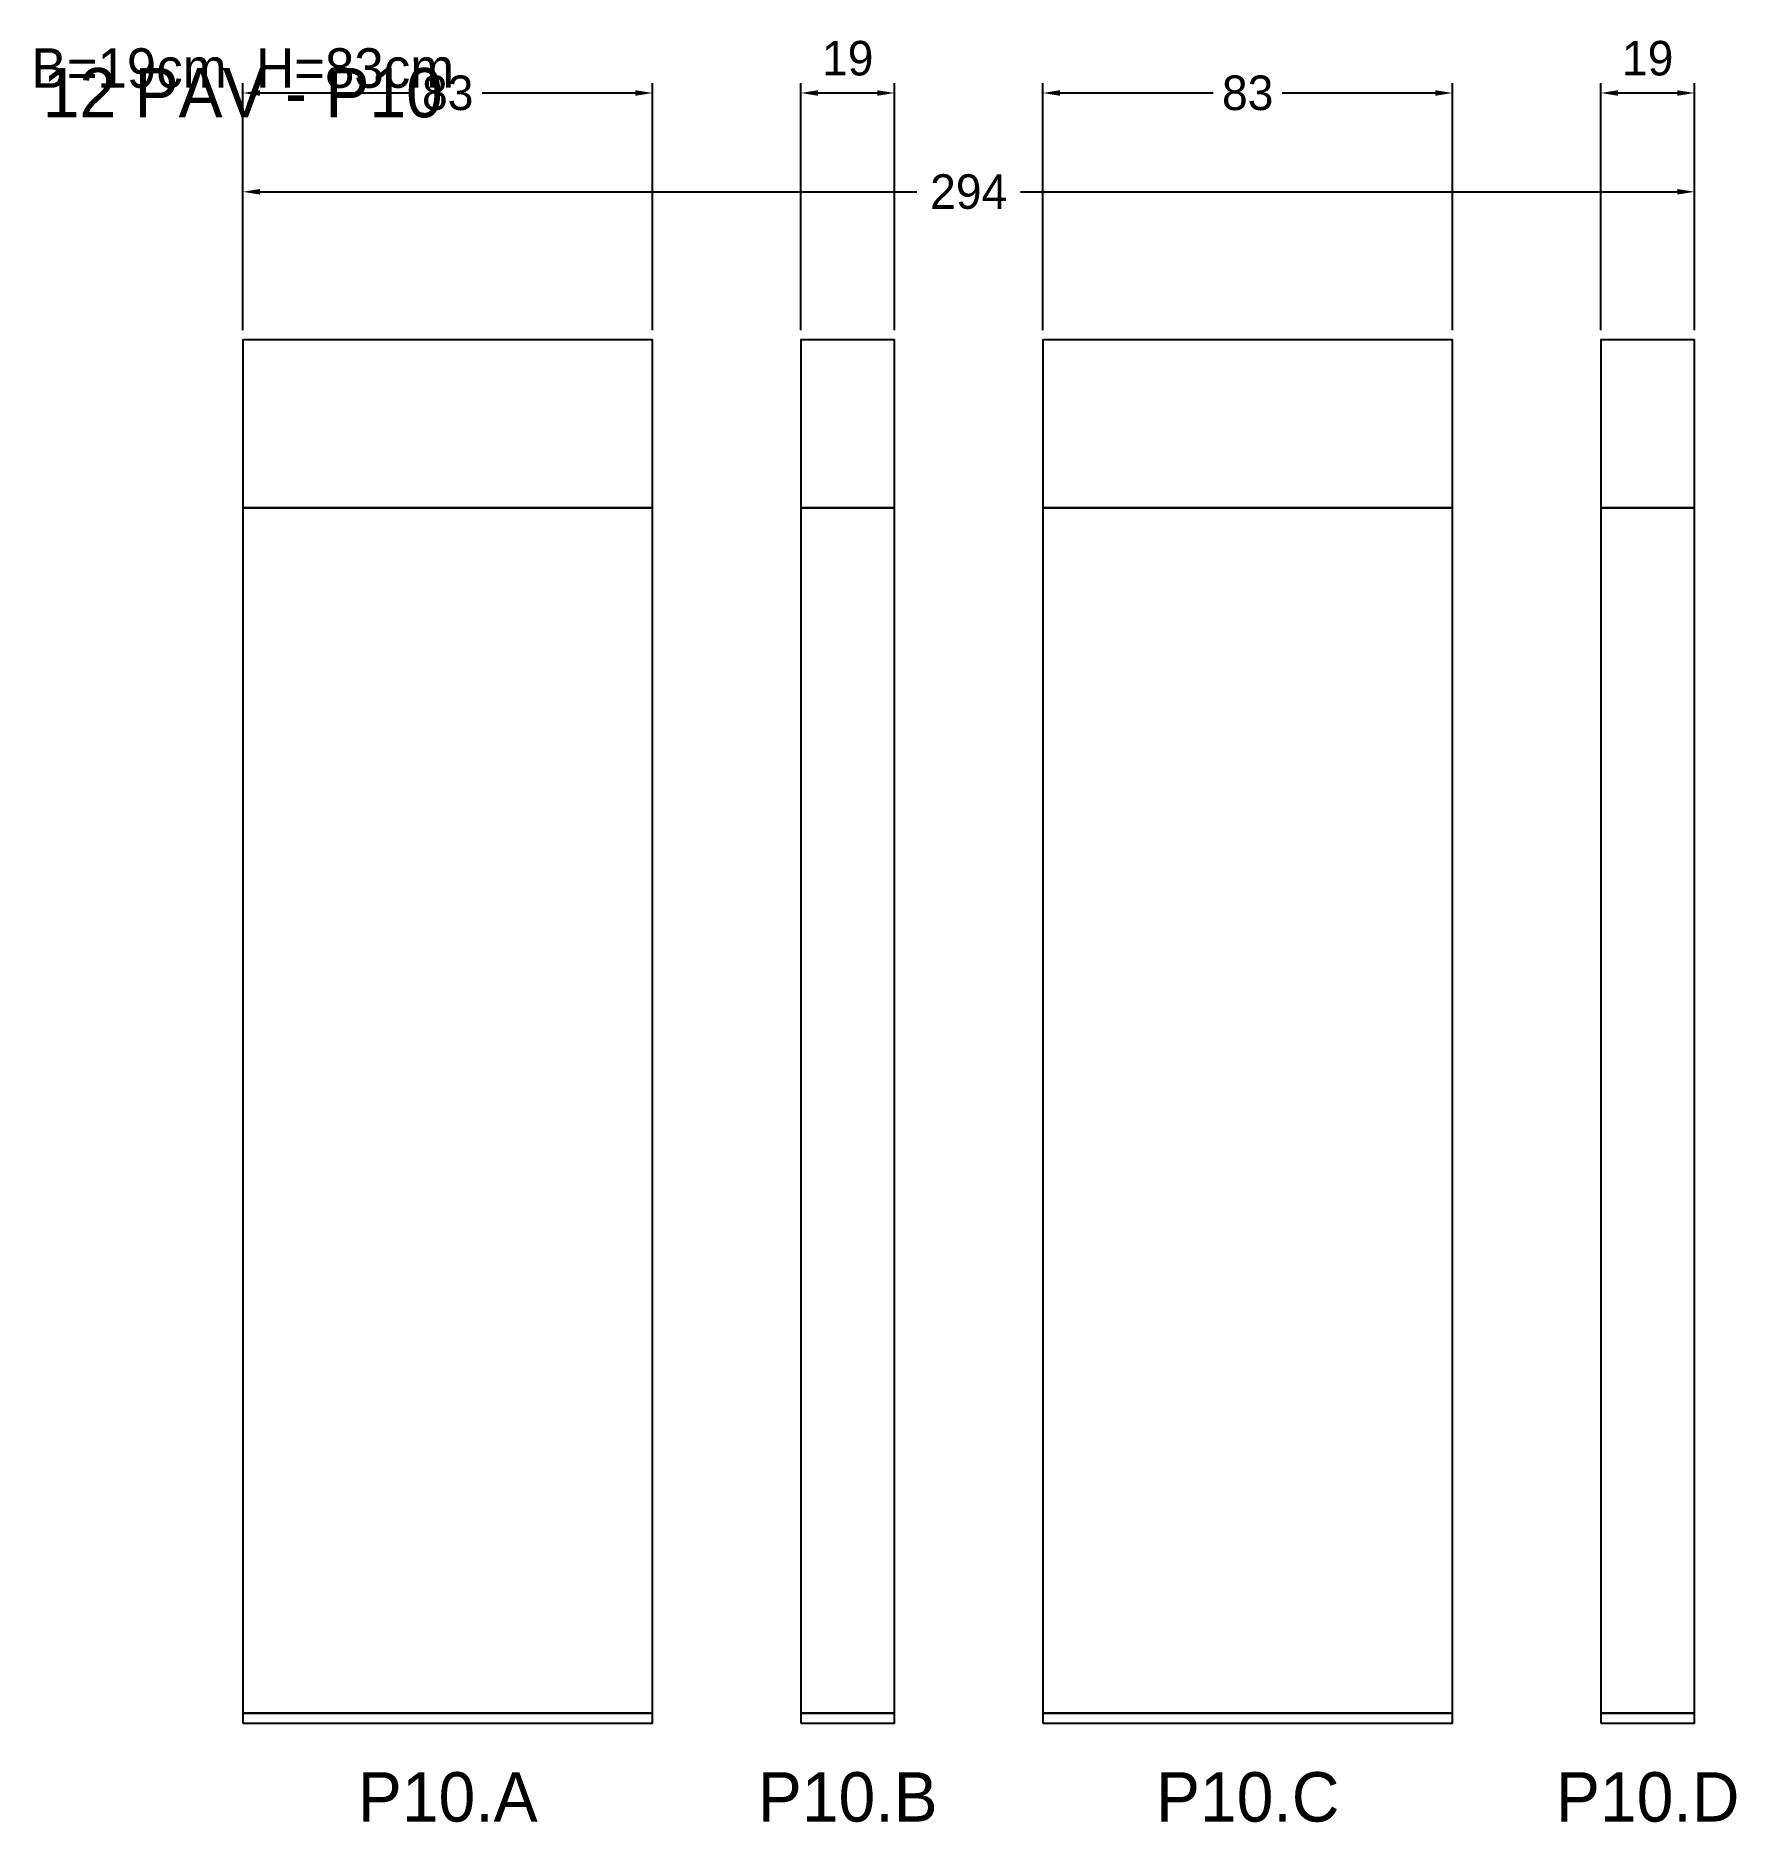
# Model space of a CAD drawing. Header units: metres. Extents: x -42 to 302, y -20 to 342.
import ezdxf

# ---------------------------------------------------------------- set-up
doc = ezdxf.new("R2010")
doc.units = ezdxf.units.M
for name, color, linetype in [('COTA', 3, 'Continuous'), ('Cota Secao (2x)', 3, 'Continuous'), ('NOMENCLATURA', 1, 'Continuous'), ('Paineis', 7, 'Continuous'), ('Texto Secao', 2, 'Continuous')]:
    doc.layers.add(name, color=color, linetype=linetype)
doc.dimstyles.new('COTA', dxfattribs={"dimtxt": 7, "dimasz": 3.5, "dimexe": 2, "dimexo": 2, "dimgap": 1.5, "dimtad": 1, "dimdec": 1, "dimcen": 2.5, "dimclrd": 3, "dimclre": 3, "dimclrt": 3, "dimazin": 3, "dimtfac": 1, "dimtmove": 0, "dimatfit": 3})

# ---------------------------------------------------------------- blocks, each defined once
blk = doc.blocks.new('_CLOSEDFILLED')
at = {"color": 0, "linetype": 'BYBLOCK'}
blk.add_solid([(-1, 0.16), (0, 0), (-1, -0.16)], dxfattribs=at)
blk = doc.blocks.new('*D1')
at = {"color": 3}
for p, q in [((0, 282), (0, 312)), ((294, 282), (294, 312)), ((3.5, 310), (136.5, 310)), ((157.5, 310), (290.5, 310))]:
    blk.add_line(p, q, dxfattribs=at)
at = {"layer": 'Defpoints'}
for p in [(0, 310), (0, 280), (294, 280)]:
    blk.add_point(p, dxfattribs=at)
at = {"layer": 'COTA', "color": 3, "xscale": 3.5, "yscale": 3.5, "rotation": 180}
blk.add_blockref('_CLOSEDFILLED', (0, 310), dxfattribs=at)
at = {"layer": 'COTA', "color": 3, "xscale": 3.5, "yscale": 3.5}
blk.add_blockref('_CLOSEDFILLED', (294, 310), dxfattribs=at)
at = {"layer": 'COTA', "color": 3, "insert": (147, 310), "char_height": 7, "attachment_point": 5}
blk.add_mtext('294', dxfattribs=at)
blk = doc.blocks.new('*D2')
at = {"color": 3}
for p, q in [((0, 282), (0, 332)), ((3.5, 330), (34.5, 330)), ((48.5, 330), (79.5, 330)), ((83, 282), (83, 332))]:
    blk.add_line(p, q, dxfattribs=at)
at = {"layer": 'Defpoints'}
for p in [(0, 330), (0, 280), (83, 280)]:
    blk.add_point(p, dxfattribs=at)
at = {"layer": 'COTA', "color": 3, "xscale": 3.5, "yscale": 3.5, "rotation": 180}
blk.add_blockref('_CLOSEDFILLED', (0, 330), dxfattribs=at)
at = {"layer": 'COTA', "color": 3, "xscale": 3.5, "yscale": 3.5}
blk.add_blockref('_CLOSEDFILLED', (83, 330), dxfattribs=at)
at = {"layer": 'COTA', "color": 3, "insert": (41.5, 330), "char_height": 7, "attachment_point": 5}
blk.add_mtext('83', dxfattribs=at)
blk = doc.blocks.new('*D3')
at = {"color": 3}
for p, q in [((113, 282), (113, 332)), ((116.5, 330), (128.5, 330)), ((132, 282), (132, 332))]:
    blk.add_line(p, q, dxfattribs=at)
at = {"layer": 'Defpoints'}
for p in [(113, 330), (113, 280), (132, 280)]:
    blk.add_point(p, dxfattribs=at)
at = {"layer": 'COTA', "color": 3, "xscale": 3.5, "yscale": 3.5, "rotation": 180}
blk.add_blockref('_CLOSEDFILLED', (113, 330), dxfattribs=at)
at = {"layer": 'COTA', "color": 3, "xscale": 3.5, "yscale": 3.5}
blk.add_blockref('_CLOSEDFILLED', (132, 330), dxfattribs=at)
at = {"layer": 'COTA', "color": 3, "insert": (122.5, 337), "char_height": 7, "attachment_point": 5}
blk.add_mtext('19', dxfattribs=at)
blk = doc.blocks.new('*D4')
at = {"color": 3}
for p, q in [((162, 282), (162, 332)), ((165.5, 330), (196.5, 330)), ((210.5, 330), (241.5, 330)), ((245, 282), (245, 332))]:
    blk.add_line(p, q, dxfattribs=at)
at = {"layer": 'Defpoints'}
for p in [(162, 330), (162, 280), (245, 280)]:
    blk.add_point(p, dxfattribs=at)
at = {"layer": 'COTA', "color": 3, "xscale": 3.5, "yscale": 3.5, "rotation": 180}
blk.add_blockref('_CLOSEDFILLED', (162, 330), dxfattribs=at)
at = {"layer": 'COTA', "color": 3, "xscale": 3.5, "yscale": 3.5}
blk.add_blockref('_CLOSEDFILLED', (245, 330), dxfattribs=at)
at = {"layer": 'COTA', "color": 3, "insert": (203.5, 330), "char_height": 7, "attachment_point": 5}
blk.add_mtext('83', dxfattribs=at)
blk = doc.blocks.new('*D5')
at = {"color": 3}
for p, q in [((275, 282), (275, 332)), ((278.5, 330), (290.5, 330)), ((294, 282), (294, 332))]:
    blk.add_line(p, q, dxfattribs=at)
at = {"layer": 'Defpoints'}
for p in [(275, 330), (275, 280), (294, 280)]:
    blk.add_point(p, dxfattribs=at)
at = {"layer": 'COTA', "color": 3, "xscale": 3.5, "yscale": 3.5, "rotation": 180}
blk.add_blockref('_CLOSEDFILLED', (275, 330), dxfattribs=at)
at = {"layer": 'COTA', "color": 3, "xscale": 3.5, "yscale": 3.5}
blk.add_blockref('_CLOSEDFILLED', (294, 330), dxfattribs=at)
at = {"layer": 'COTA', "color": 3, "insert": (284.5, 337), "char_height": 7, "attachment_point": 5}
blk.add_mtext('19', dxfattribs=at)

msp = doc.modelspace()

# ---------------------------------------------------------------- linework, layer by layer
at = {"layer": 'Paineis'}
for points in [[(0, 246), (83, 246), (83, 280), (0, 280)], [(113, 246), (132, 246), (132, 280), (113, 280)], [(162, 246), (245, 246), (245, 280), (162, 280)], [(275, 246), (294, 246), (294, 280), (275, 280)], [(0, 2), (83, 2), (83, 246), (0, 246)], [(113, 2), (132, 2), (132, 246), (113, 246)], [(162, 2), (245, 2), (245, 246), (162, 246)], [(275, 2), (294, 2), (294, 246), (275, 246)], [(0, 0), (83, 0), (83, 2), (0, 2)], [(113, 0), (132, 0), (132, 2), (113, 2)], [(162, 0), (245, 0), (245, 2), (162, 2)], [(275, 0), (294, 0), (294, 2), (275, 2)]]:
    msp.add_lwpolyline(points, close=True, dxfattribs=at)

# ---------------------------------------------------------------- texts
at = {"layer": 'Cota Secao (2x)', "insert": (0, 335), "char_height": 8, "width": 314, "attachment_point": 5}
msp.add_mtext('B=19cm  H=83cm', dxfattribs=at)
at = {"layer": 'NOMENCLATURA', "insert": (0, 330), "char_height": 10, "width": 300, "attachment_point": 5}
msp.add_mtext('12 PAV - P10', dxfattribs=at)
at = {"layer": 'Texto Secao', "char_height": 10, "attachment_point": 5}
for s, insert, width in [('P10.A', (41.5, -15), 103), ('P10.B', (122.5, -15), 39), ('P10.C', (203.5, -15), 103), ('P10.D', (284.5, -15), 39)]:
    msp.add_mtext(s, dxfattribs=dict(at, insert=insert, width=width))

# ---------------------------------------------------------------- dimensions: what is measured, and where the dimension line sits
at = {"layer": 'COTA'}
for base, p1, p2, picture, middle in [((113, 330), (113, 280), (132, 280), '*D3', (122.5, 337)), ((275, 330), (275, 280), (294, 280), '*D5', (284.5, 337)), ((0, 330), (0, 280), (83, 280), '*D2', (41.5, 330)), ((162, 330), (162, 280), (245, 280), '*D4', (203.5, 330)), ((0, 310), (0, 280), (294, 280), '*D1', (147, 310))]:
    dim = msp.add_linear_dim(base=base, p1=p1, p2=p2, dimstyle='COTA', dxfattribs=at)
    dim.commit()
    dim.dimension.update_dxf_attribs({"geometry": picture, "text_midpoint": middle})

doc.saveas('drawing.dxf')
